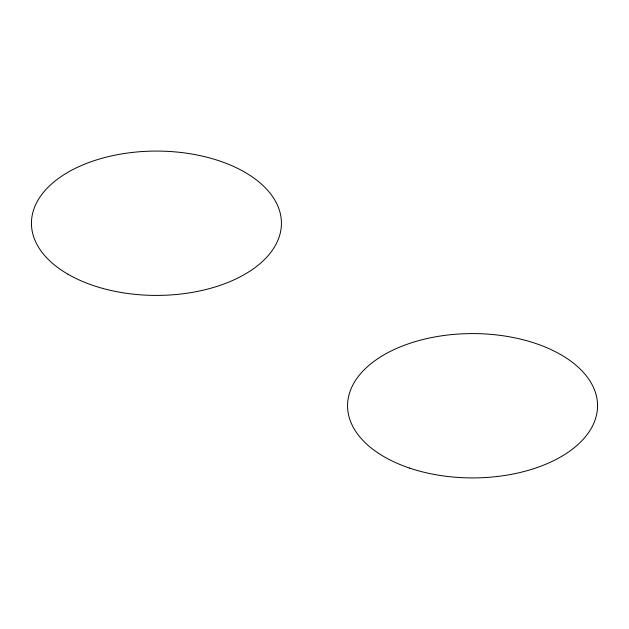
<?xml version="1.0" encoding="UTF-8"?>
<svg xmlns="http://www.w3.org/2000/svg" width="629" height="629" viewBox="0 0 629 629"><rect width="100%" height="100%" fill="white"/><g stroke="black" fill="none" stroke-linecap="round" stroke-linejoin="round"><path stroke-width="0.94" d="M68.058 274.275A124.99 72.162 0 0 0 277.177 241.921A124.99 72.162 0 0 0 124.094 153.539A124.99 72.162 0 0 0 68.058 274.275M409.534 468.07A124.99 72.162 0 0 0 597.55 406.106A124.99 72.162 0 0 0 410.595 343.08A124.99 72.162 0 0 0 409.534 468.07"/></g></svg>
